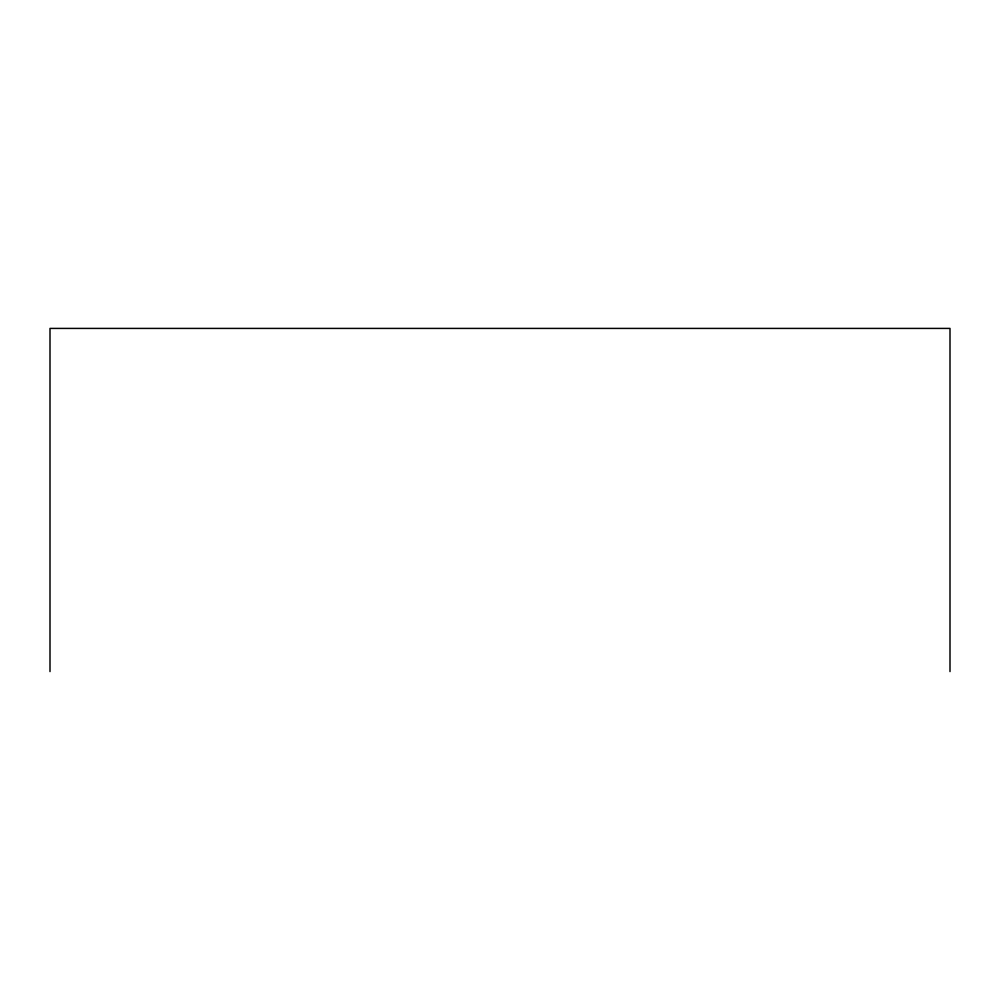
<?xml version="1.0" encoding="UTF-8"?>
<svg xmlns="http://www.w3.org/2000/svg" width="1000" height="1000" viewBox="0 0 1000 1000"><rect width="100%" height="100%" fill="white"/><g stroke="black" fill="none" stroke-linecap="round" stroke-linejoin="round"><path stroke-width="1.5" d="M950 671.587L950 328.413L50 328.413L50 671.587"/></g></svg>
